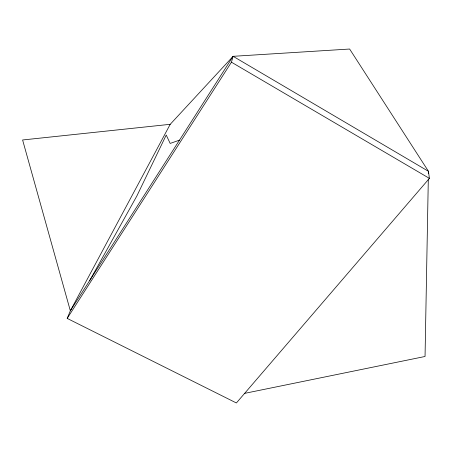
<?xml version="1.0" encoding="UTF-8"?>
<svg xmlns="http://www.w3.org/2000/svg" width="452" height="452" viewBox="0 0 452 452"><rect width="100%" height="100%" fill="white"/><g stroke="black" fill="none" stroke-linecap="round" stroke-linejoin="round"><path stroke-width="0.68" d="M428.31 179.048L425.044 356.481L244.543 393.387M428.411 173.415L428.451 171.302L349.633 49.031L233.108 56.314L170.212 124.311L70.342 310.806L67.19 318.4L236.379 402.969L429.4 178.365L428.451 171.302L233.108 56.314L70.342 310.806L22.6 139.979L170.212 124.311M67.19 318.4L231.447 62.19L233.108 56.314M89.795 280.398L136.837 196.021L166.229 135.058L170.178 143.425L179.489 140.148M231.447 62.19L429.4 178.365"/></g></svg>
